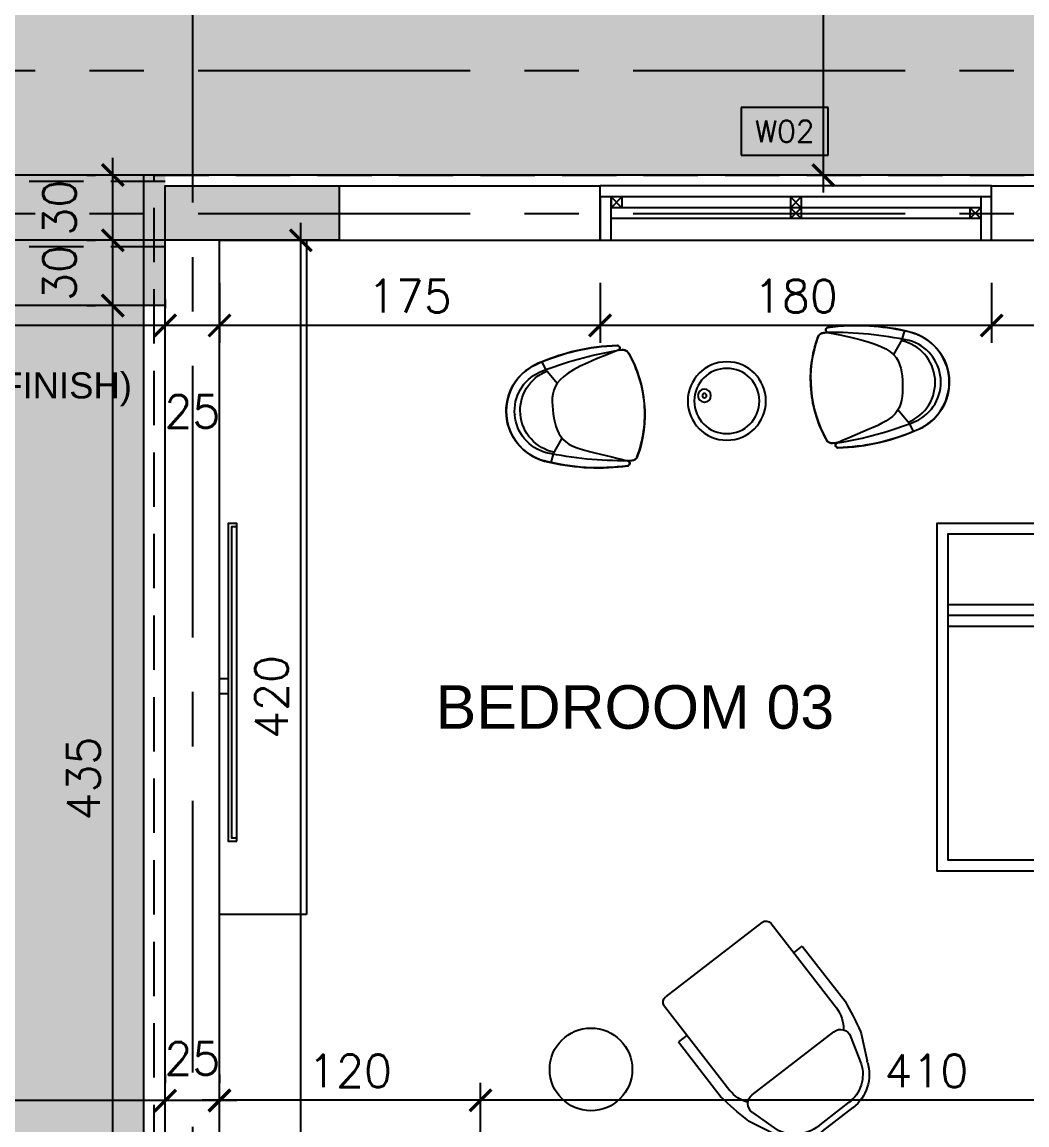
# Model space of a CAD drawing. Header units: centimetres. Extents: x -3744 to 3813, y -6963 to 3597.
# Drawn here: x -946 to -484, y 2246 to 2753 of the extents above; entities that cross this region are included whole.
import ezdxf
from ezdxf import colors
from ezdxf.entities.mleader import LeaderData, LeaderLine
from ezdxf.math import Vec2, Vec3

# ---------------------------------------------------------------- set-up
doc = ezdxf.new("R2010")
doc.units = ezdxf.units.CM
doc.header["$LTSCALE"] = 100
doc.header["$MEASUREMENT"] = 0
for name, pattern in [('A0-01 FLOOR PLANS$0$HIDDEN', [0.375, 0.25, -0.125]), ('GRID$0$GRID$0$XREF GRID$0$GRIDS$0$CENTER', [2, 1.25, -0.25, 0.25, -0.25]), ('HIDDEN', [0.375, 0.25, -0.125])]:
    doc.linetypes.add(name, pattern=pattern)
for name, color, linetype in [('A0-01 FLOOR PLANS$0$ARROW INDICATOR', 4, 'Continuous'), ('A0-01 FLOOR PLANS$0$CAR', 1, 'Continuous'), ('A0-01 FLOOR PLANS$0$DIM IN', 1, 'Continuous'), ('A0-01 FLOOR PLANS$0$FURN', 21, 'Continuous'), ('A0-01 FLOOR PLANS$0$FURNITURE', 111, 'Continuous'), ('A0-01 FLOOR PLANS$0$HATCH', 8, 'Continuous'), ('A0-01 FLOOR PLANS$0$HIDDEN -03', 8, 'A0-01 FLOOR PLANS$0$HIDDEN'), ('A0-01 FLOOR PLANS$0$STAIRS', 4, 'Continuous'), ('A0-01 FLOOR PLANS$0$TEXT', 3, 'Continuous'), ('A0-01 FLOOR PLANS$0$TEXT-SCHED', 3, 'Continuous'), ('A0-01 FLOOR PLANS$0$TILE', 252, 'Continuous'), ('A0-01 FLOOR PLANS$0$WALL-01', 7, 'Continuous'), ('A0-01 FLOOR PLANS$0$WALL-03', 2, 'Continuous'), ('A0-01 FLOOR PLANS$0$WALL-04', 1, 'Continuous'), ('A0-01 FLOOR PLANS$0$WINDOW', 1, 'Continuous'), ('DIM IN', 1, 'Continuous'), ('GRID$0$XREF GRID', 11, 'GRID$0$GRID$0$XREF GRID$0$GRIDS$0$CENTER'), ('SOURROUNDING$0$DIM IN', 1, 'Continuous'), ('SOURROUNDING$0$KERBSTONE', 11, 'Continuous'), ('WALL-01', 7, 'Continuous'), ('WALL-03', 2, 'Continuous'), ('XREF GF COL$0$COLUMN', 6, 'Continuous'), ('XREF GF COL$0$COLUMN HATCH', 201, 'Continuous')]:
    doc.layers.add(name, color=color, linetype=linetype)
doc.styles.add('22', font='romans.shx')
doc.styles.add('A0-01 FLOOR PLANS$0$22', font='romans.shx')
doc.styles.add('A0-01 FLOOR PLANS$0$A0-01 GROUND FLOOR PLAN - For Entry modification$0$ROMANS', font='romans')
doc.styles.add('A0-01 FLOOR PLANS$0$ART', font='arial.ttf')
doc.styles.add('A0-01 FLOOR PLANS$0$ART-PS-1', font='arial.ttf', dxfattribs={"height": 20})
doc.dimstyles.new('100', dxfattribs={"dimtxt": 15, "dimasz": 10, "dimexe": 8, "dimexo": 12, "dimgap": 6, "dimtad": 1, "dimdec": 0, "dimzin": 0, "dimdsep": 46, "dimtxsty": '22', "dimblk": 'ARCHTICK', "dimcen": 30, "dimdle": 8, "dimclrd": 1, "dimclre": 1, "dimclrt": 2, "dimadec": 0, "dimazin": 0, "dimtfac": 1, "dimtdec": 0, "dimtmove": 2, "dimatfit": 3, "dimldrblk": 'OBLIQUE', "dimfxl": 100, "dimtolj": 1, "dimtzin": 0, "dimarcsym": 0})
doc.dimstyles.new('A0-01 FLOOR PLANS$0$100', dxfattribs={"dimtxt": 15, "dimasz": 10, "dimexe": 8, "dimexo": 12, "dimgap": 6, "dimtad": 1, "dimdec": 0, "dimzin": 0, "dimdsep": 46, "dimtxsty": 'A0-01 FLOOR PLANS$0$22', "dimblk": 'A0-01 FLOOR PLANS$0$_ARCHTICK', "dimcen": 30, "dimdle": 8, "dimclrd": 1, "dimclre": 1, "dimclrt": 2, "dimadec": 0, "dimazin": 0, "dimtfac": 1, "dimtdec": 0, "dimtmove": 2, "dimatfit": 3, "dimldrblk": 'A0-01 FLOOR PLANS$0$_OBLIQUE', "dimfxl": 100, "dimtolj": 1, "dimtzin": 0, "dimarcsym": 0})
doc.dimstyles.new('A0-01 FLOOR PLANS$0$A0-01 GROUND FLOOR PLAN - For Entry modification$0$text', dxfattribs={"dimtxt": 18, "dimasz": 10, "dimexe": 10, "dimexo": 10, "dimgap": -6, "dimtad": 1, "dimtih": 1, "dimtoh": 1, "dimdec": 0, "dimdsep": 46, "dimtxsty": 'A0-01 FLOOR PLANS$0$A0-01 GROUND FLOOR PLAN - For Entry modification$0$ROMANS', "dimblk1": 'A0-01 FLOOR PLANS$0$A0-01 GROUND FLOOR PLAN - For Entry modification$0$_ARCHTICK', "dimblk2": 'A0-01 FLOOR PLANS$0$A0-01 GROUND FLOOR PLAN - For Entry modification$0$_ARCHTICK', "dimsah": 1, "dimcen": 25, "dimdle": 10, "dimse1": 1, "dimse2": 1, "dimsd1": 1, "dimsd2": 1, "dimclrd": 1, "dimclre": 1, "dimclrt": 2, "dimadec": 0, "dimazin": 0, "dimtfac": 1, "dimtdec": 0, "dimtmove": 2, "dimatfit": 3, "dimldrblk": 'A0-01 FLOOR PLANS$0$A0-01 GROUND FLOOR PLAN - For Entry modification$0$_ARCHTICK', "dimfxl": 1, "dimtolj": 1, "dimtzin": 0, "dimarcsym": 0})

# ---------------------------------------------------------------- blocks, each defined once
blk = doc.blocks.new('_ARCHTICK')
at = {"color": 0, "linetype": 'ByBlock', "const_width": 0.15}
blk.add_lwpolyline([(-0.5, -0.5), (0.5, 0.5)], dxfattribs=at)
blk = doc.blocks.new('*D44')
at = {"layer": 'Defpoints', "color": 0, "transparency": 16777216}
for p in [(-577.35, 3028), (-523.7, 3028), (-523.7, 2683)]:
    blk.add_point(p, dxfattribs=at)
at = {"layer": 'DIM IN', "color": 1, "lineweight": -2, "transparency": 16777216}
for p, q in [((-577.35, 2675), (-577.35, 3036)), ((-535.7, 3028), (-585.35, 3028)), ((-535.7, 2683), (-585.35, 2683))]:
    blk.add_line(p, q, dxfattribs=at)
at = {"layer": 'DIM IN', "color": 1, "lineweight": -2, "transparency": 16777216, "xscale": 10, "yscale": 10, "zscale": 10}
for p, rotation in [((-577.35, 3028), 90), ((-577.35, 2683), 270)]:
    blk.add_blockref('_ARCHTICK', p, dxfattribs=dict(at, rotation=rotation))
at = {"layer": 'DIM IN', "color": 2, "transparency": 16777216, "insert": (-590.85, 2855.5), "char_height": 15, "attachment_point": 5, "rotation": 90, "style": '22'}
blk.add_mtext('\\A1;345', dxfattribs=at)
blk = doc.blocks.new('_OBLIQUE')
at = {"color": 0, "linetype": 'ByBlock'}
blk.add_line((-0.5, -0.5), (0.5, 0.5), dxfattribs=at)
blk = doc.blocks.new('A0-01 FLOOR PLANS$0$W05')
at = {"layer": 'A0-01 FLOOR PLANS$0$WINDOW'}
for p, q in [((-650, 1615), (-650, 1445)), ((-645, 1615), (-645, 1445)), ((-645, 1615), (-640, 1615)), ((-640, 1615), (-645, 1610)), ((-645, 1615), (-640, 1610)), ((-640, 1615), (-640, 1445)), ((-630, 1445), (-630, 1615)), ((-645, 1610), (-640, 1610)), ((-650, 1532.5), (-645, 1532.5)), ((-645, 1527.5), (-650, 1532.5)), ((-650, 1527.5), (-645, 1532.5)), ((-645, 1532.5), (-640, 1532.5)), ((-640, 1532.5), (-645, 1527.5)), ((-645, 1532.5), (-640, 1527.5)), ((-650, 1527.5), (-645, 1527.5)), ((-645, 1527.5), (-640, 1527.5)), ((-650, 1450), (-645, 1450)), ((-645, 1450), (-650, 1445)), ((-650, 1450), (-645, 1445)), ((-650, 1445), (-645, 1445))]:
    blk.add_line(p, q, dxfattribs=at)
for points in [[(-650, 1615), (-630, 1615), (-630, 1620), (-650, 1620)], [(-650, 1440), (-630, 1440), (-630, 1445), (-650, 1445)]]:
    blk.add_lwpolyline(points, close=True, dxfattribs=at)
blk = doc.blocks.new('XREF GF COL')
at = {"layer": 'XREF GF COL$0$COLUMN HATCH'}
blk.add_hatch(color=256, dxfattribs=at).paths.add_polyline_path([(-11294.7, 2643), (-11294.7, 2618), (-11214.7, 2618), (-11214.7, 2643)])
at = {"layer": 'XREF GF COL$0$COLUMN'}
blk.add_lwpolyline([(-11294.7, 2618), (-11294.7, 2643), (-11214.7, 2643), (-11214.7, 2618)], close=True, dxfattribs=at)
blk = doc.blocks.new('GRID')
at = {"layer": 'GRID$0$XREF GRID'}
for p, q in [((-972.5, 2960.33, 0), (-972.5, 522.76)), ((-1969.8, 2696.16), (-230.24, 2696.16)), ((-1969.8, 2630.32), (-230.24, 2630.32))]:
    blk.add_line(p, q, dxfattribs=at)
blk = doc.blocks.new('A0-01 FLOOR PLANS$0$Fur_Bed_200x160_01')
for p, q in [((-68.91, -3.34), (-58.12, -11.81)), ((-68.91, -3.34), (-62.83, -12.93)), ((-4.67, -3.34), (-17.88, -10.68)), ((-4.67, -3.34), (-11.07, -13.05)), ((4.67, -3.34), (11.07, -13.05)), ((4.67, -3.34), (17.88, -10.68)), ((68.91, -3.34), (58.12, -11.81)), ((68.91, -3.34), (62.83, -12.93)), ((-4.67, -42.65), (-18.75, -34.35)), ((4.67, -42.65), (18.75, -34.35)), ((-71.79, -42.65), (-65.95, -35.73)), ((-71.79, -42.65), (-61.28, -36.25)), ((71.79, -42.65), (61.28, -36.25)), ((71.79, -42.65), (65.95, -35.73)), ((75, -54.06), (32.12, -54.06)), ((32.59, -145), (32.59, -54.06)), ((37.59, -195), (37.59, -54.06)), ((42.59, -145), (42.59, -54.06)), ((32.59, -145), (-75, -145)), ((75, -145), (42.59, -145)), ((-75, -150), (75, -150)), ((32.59, -155), (-75, -155)), ((32.59, -195), (32.59, -155)), ((75, -155), (42.59, -155)), ((42.59, -195), (42.59, -155))]:
    blk.add_line(p, q)
blk.add_lwpolyline([(-80, 0), (-80, -200), (80, -200), (80, 0)], close=True)
blk.add_lwpolyline([(-75, 0), (-75, -195), (75, -195), (75, 0)])
for points in [[(-71.79, -42.65, 0.175461), (-68.91, -3.34)], [(-68.91, -3.34, 0.059544), (-4.67, -3.34)], [(-4.67, -42.65, -0.248743), (-4.67, -3.34)], [(68.91, -3.34, -0.059544), (4.67, -3.34)], [(4.67, -42.65, 0.248743), (4.67, -3.34)], [(71.79, -42.65, -0.175461), (68.91, -3.34)], [(-71.79, -42.65, -0.069628), (-4.67, -42.65)], [(71.79, -42.65, 0.069628), (4.67, -42.65)], [(75, -49.06), (31.73, -49.06, 0.27978), (-43.93, -109.32, 0.210515), (-75, -70.38)]]:
    blk.add_lwpolyline(points, format="xyb")
for centre, radius, start, end in [((44.13, -388.98), 340.14, 92.0894, 110.5014), ((46.89, -148.7), 95.79, 98.8752, 160.4252), ((-122.14, -145.92), 84.06, 20.4105, 55.8901)]:
    blk.add_arc(centre, radius, start, end)
blk = doc.blocks.new('A0-01 FLOOR PLANS$0$CHAIR-01')
at = {"layer": 'A0-01 FLOOR PLANS$0$FURN', "color": 8}
for p, q in [((-333.2, 117.6), (-317.4, 136.1)), ((-559.3, -266.4), (-608.2, -249.4)), ((-559.3, -266.4), (-454.3, -277.3)), ((168.4, -310.7), (184.2, -292.1)), ((-175.4, -594.2), (-202.6, -492.2)), ((-175.4, -594.2), (-150.9, -639.8))]:
    blk.add_line(p, q, dxfattribs=at)
at = {"layer": 'A0-01 FLOOR PLANS$0$FURN', "color": 0}
blk.add_lwpolyline([(-608.2, -249.4, -0.09093), (-357.5, 134.2, -0.359078), (-338.5, 135.9, -0.394223), (-334.2, 115.3, -0.026865), (-317.4, 136.1, -0.144166), (-298.5, 148.5, -0.072981), (-287, 150.1, -0.115079), (0, 0, -0.106742), (190, -249.2, -0.110134), (193.8, -266.2, -0.178529), (184.2, -292.1, -0.032674), (168.4, -310.7, -0.142179), (176.4, -308.3, -0.206364), (187.3, -313, -0.359078), (188.6, -332, -0.049512), (18.2, -514.5, -0.041643), (-150.9, -639.8, -0.154113), (-335.9, -699.9, -0.178112), (-534.5, -626.8, -0.21988), (-642.3, -393.5, -0.111268), (-608.2, -249.4)], format="xyb", close=True, dxfattribs=at)
at = {"layer": 'A0-01 FLOOR PLANS$0$FURN', "color": 8}
blk.add_lwpolyline([(168.4, -310.7), (106.6, -351.1), (51.5, -386), (2.4, -415.6), (-41.3, -440.1), (-80.3, -459.7), (-115.1, -474.5), (-146.5, -484.8), (-175.1, -490.6), (-201.5, -492.3), (-225.9, -490.2), (-248.7, -484.7), (-270, -476.4), (-290.2, -465.5), (-309.5, -452.5), (-328.2, -437.9), (-346.5, -422), (-364.6, -405.3), (-382.2, -387.8), (-398.8, -369.6), (-414.2, -350.7), (-427.8, -331.2), (-439.3, -311.2), (-448.2, -290.6), (-454.2, -269.5), (-457, -248), (-456.7, -225.8), (-453.8, -202.9), (-448.4, -178.9), (-440.9, -153.6), (-431.6, -127), (-420.8, -98.8), (-408.8, -68.8), (-396.1, -37.1), (-383, -4.8), (-370.3, 26.5), (-358.6, 55.4), (-348.4, 80.4), (-340.4, 100.1), (-335.1, 113), (-333.2, 117.6)], dxfattribs=at)
for centre, radius, start, end in [((562.6, -740.8), 1269.7, 136.44073, 159.04743), ((-347, 123.5), 15, 336.65349, 134.67028), ((-287, 110.1), 40, 73.88192, 139.51074), ((-481.9, -564.5), 742.2, 25.13956, 73.88192), ((1458.5, -1195.7), 2221.5, 143.75881, 156.3468), ((153.8, -266.2), 40, 319.51074, 25.13956), ((-335.9, -393.5), 306.4, 159.61575, 299.59102), ((-335.9, -393.5), 256.4, 159.6885, 299.3334), ((-315.7, -371.2), 252.9, 155.8538, 302.91733), ((-1408.1, 1251), 2219, 302.66767, 315.26972), ((176.4, -323.3), 15, 324.3512, 122.36799), ((176.4, -323.3), 15, 324.3512, 122.36799), ((-817.3, 436.6), 1266, 299.98499, 322.61452), ((-502.6, -591), 2.24, 25.13956, 73.88192), ((-481.9, -564.5), 2.24, 25.13956, 73.88192)]:
    blk.add_arc(centre, radius, start, end, dxfattribs=at)
blk = doc.blocks.new('A0-01 FLOOR PLANS$0$EWEWE')
at = {"layer": 'A0-01 FLOOR PLANS$0$FURNITURE', "xscale": 0.07730495050062543, "yscale": 0.07730495050062543, "zscale": 0.07730495050062543, "rotation": 95.64858632797088}
blk.add_blockref('A0-01 FLOOR PLANS$0$CHAIR-01', (-49.06, 11.48), dxfattribs=at)
blk = doc.blocks.new('A0-01 FLOOR PLANS$0$FW')
at = {"layer": 'A0-01 FLOOR PLANS$0$FURNITURE'}
for centre, radius in [((-12.45, 8.37), 18), ((-12.45, 8.37), 15), ((-2.38, 11.7), 3), ((-2.38, 11.7), 1)]:
    blk.add_circle(centre, radius, dxfattribs=at)
at = {"layer": 'A0-01 FLOOR PLANS$0$CAR', "xscale": -1, "rotation": 325.1934876677047}
blk.add_blockref('A0-01 FLOOR PLANS$0$EWEWE', (-98.33, 28.92), dxfattribs=at)
at = {"layer": 'A0-01 FLOOR PLANS$0$CAR', "rotation": 34.80651233229532}
blk.add_blockref('A0-01 FLOOR PLANS$0$EWEWE', (72.29, 28.92), dxfattribs=at)
blk = doc.blocks.new('A0-01 FLOOR PLANS$0$Fur_ArmChair_93x72_01')
for p, q in [((-8.87, 0), (9.06, 0.01)), ((-8.87, -3), (9.06, -2.99)), ((-32.72, -24.67), (-27.25, -13.09)), ((-28.95, -26.54), (-25.04, -13.64)), ((28.14, -26.54), (24.23, -13.64)), ((32.72, -24.66), (27.25, -13.08)), ((-24.16, -33), (23.35, -32.99)), ((-36, -73), (-36, -40.86)), ((-31, -90), (-31, -40.86)), ((31, -89.99), (31, -40.85)), ((36, -72.99), (36, -40.85)), ((-31, -73), (-36, -73)), ((31, -72.99), (36, -72.99)), ((28, -92.99), (-28, -93))]:
    blk.add_line(p, q)
for centre, radius, start, end in [((-8.97, -19.28), 19.28, 89.7223, 159.3789), ((8.97, -19.27), 19.28, 20.6212, 90.2777), ((-8.87, -20.59), 17.6, 89.3962, 156.7447), ((8.97, -19.25), 16.26, 20.1763, 90.3363), ((-31.77, -10.96), 5, 334.7019, 342.1666), ((31.77, -10.95), 5, 197.8334, 205.2981), ((-28.2, -26.8), 5, 154.7019, 165.7488), ((28.2, -26.8), 5, 14.2512, 25.2981), ((98.01, -58.86), 135.21, 165.7449, 172.3494), ((-24.16, -28), 5, 163.0927, 269.9745), ((23.35, -27.99), 5, 270, 16.8584), ((-98.01, -58.85), 135.22, 7.6506, 14.2512), ((-16, -40.86), 15, 141.4228, 180), ((15.57, -40.92), 15.43, 0.2537, 40.1308), ((-28, -90), 3, 180, 270), ((28, -89.99), 3, 270, 0)]:
    blk.add_arc(centre, radius, start, end)
blk = doc.blocks.new('A0-01 FLOOR PLANS$0$_ARCHTICK')
at = {"color": 0, "linetype": 'ByBlock', "const_width": 0.15}
blk.add_lwpolyline([(-0.5, -0.5), (0.5, 0.5)], dxfattribs=at)
blk = doc.blocks.new('*D1979')
at = {"layer": 'A0-01 FLOOR PLANS$0$DIM IN', "color": 1, "lineweight": -2, "transparency": 16777216}
for p, q in [((-840, 2184.41), (-840, 2230.56)), ((-430, 2184.41), (-430, 2230.56)), ((-422, 2222.56), (-848, 2222.56))]:
    blk.add_line(p, q, dxfattribs=at)
at = {"layer": 'Defpoints', "color": 0, "transparency": 16777216}
for p in [(-840, 2222.56), (-840, 2172.41), (-430, 2172.41)]:
    blk.add_point(p, dxfattribs=at)
at = {"layer": 'A0-01 FLOOR PLANS$0$DIM IN', "color": 1, "lineweight": -2, "transparency": 16777216, "xscale": 10, "yscale": 10, "zscale": 10, "rotation": 180}
blk.add_blockref('A0-01 FLOOR PLANS$0$_ARCHTICK', (-840, 2222.56), dxfattribs=at)
at = {"layer": 'A0-01 FLOOR PLANS$0$DIM IN', "color": 1, "lineweight": -2, "transparency": 16777216, "xscale": 10, "yscale": 10, "zscale": 10}
blk.add_blockref('A0-01 FLOOR PLANS$0$_ARCHTICK', (-430, 2222.56), dxfattribs=at)
at = {"layer": 'A0-01 FLOOR PLANS$0$DIM IN', "color": 2, "transparency": 16777216, "insert": (-635, 2236.06), "char_height": 15, "attachment_point": 5, "style": 'A0-01 FLOOR PLANS$0$22'}
blk.add_mtext('\\A1;410', dxfattribs=at)
blk = doc.blocks.new('A0-01 FLOOR PLANS$0$_OBLIQUE')
at = {"color": 0, "linetype": 'ByBlock'}
blk.add_line((-0.5, -0.5), (0.5, 0.5), dxfattribs=at)
blk = doc.blocks.new('*D1980')
at = {"layer": 'A0-01 FLOOR PLANS$0$DIM IN', "color": 1, "lineweight": -2, "transparency": 16777216}
for p, q in [((-960, 2234.41), (-960, 2230.56)), ((-840, 2184.41), (-840, 2230.56)), ((-832, 2222.56), (-968, 2222.56))]:
    blk.add_line(p, q, dxfattribs=at)
at = {"layer": 'Defpoints', "color": 0, "transparency": 16777216}
for p in [(-960, 2222.56), (-960, 2222.41), (-840, 2172.41)]:
    blk.add_point(p, dxfattribs=at)
at = {"layer": 'A0-01 FLOOR PLANS$0$DIM IN', "color": 1, "lineweight": -2, "transparency": 16777216, "xscale": 10, "yscale": 10, "zscale": 10, "rotation": 180}
blk.add_blockref('A0-01 FLOOR PLANS$0$_ARCHTICK', (-960, 2222.56), dxfattribs=at)
at = {"layer": 'A0-01 FLOOR PLANS$0$DIM IN', "color": 1, "lineweight": -2, "transparency": 16777216, "xscale": 10, "yscale": 10, "zscale": 10}
blk.add_blockref('A0-01 FLOOR PLANS$0$_ARCHTICK', (-840, 2222.56), dxfattribs=at)
at = {"layer": 'A0-01 FLOOR PLANS$0$DIM IN', "color": 2, "transparency": 16777216, "insert": (-900, 2236.06), "char_height": 15, "attachment_point": 5, "style": 'A0-01 FLOOR PLANS$0$22'}
blk.add_mtext('\\A1;120', dxfattribs=at)
blk = doc.blocks.new('*D1982')
at = {"layer": 'A0-01 FLOOR PLANS$0$DIM IN', "color": 1, "lineweight": -2, "transparency": 16777216}
for p, q in [((-605, 2598.48), (-605, 2570.85)), ((-430, 2598.66), (-430, 2570.85)), ((-422, 2578.85), (-613, 2578.85))]:
    blk.add_line(p, q, dxfattribs=at)
at = {"layer": 'Defpoints', "color": 0, "transparency": 16777216}
for p in [(-605, 2610.48), (-430, 2610.66), (-605, 2578.85)]:
    blk.add_point(p, dxfattribs=at)
at = {"layer": 'A0-01 FLOOR PLANS$0$DIM IN', "color": 1, "lineweight": -2, "transparency": 16777216, "xscale": 10, "yscale": 10, "zscale": 10, "rotation": 180}
blk.add_blockref('A0-01 FLOOR PLANS$0$_ARCHTICK', (-605, 2578.85), dxfattribs=at)
at = {"layer": 'A0-01 FLOOR PLANS$0$DIM IN', "color": 1, "lineweight": -2, "transparency": 16777216, "xscale": 10, "yscale": 10, "zscale": 10}
blk.add_blockref('A0-01 FLOOR PLANS$0$_ARCHTICK', (-430, 2578.85), dxfattribs=at)
at = {"layer": 'A0-01 FLOOR PLANS$0$DIM IN', "color": 2, "transparency": 16777216, "insert": (-517.5, 2592.35), "char_height": 15, "attachment_point": 5, "style": 'A0-01 FLOOR PLANS$0$22'}
blk.add_mtext('\\A1;175', dxfattribs=at)
blk = doc.blocks.new('*D1983')
at = {"layer": 'A0-01 FLOOR PLANS$0$DIM IN', "color": 1, "lineweight": -2, "transparency": 16777216}
for p, q in [((-785, 2598.48), (-785, 2570.85)), ((-605, 2598.48), (-605, 2570.85)), ((-597, 2578.85), (-793, 2578.85))]:
    blk.add_line(p, q, dxfattribs=at)
at = {"layer": 'Defpoints', "color": 0, "transparency": 16777216}
for p in [(-785, 2610.48), (-605, 2610.48), (-785, 2578.85)]:
    blk.add_point(p, dxfattribs=at)
at = {"layer": 'A0-01 FLOOR PLANS$0$DIM IN', "color": 1, "lineweight": -2, "transparency": 16777216, "xscale": 10, "yscale": 10, "zscale": 10, "rotation": 180}
blk.add_blockref('A0-01 FLOOR PLANS$0$_ARCHTICK', (-785, 2578.85), dxfattribs=at)
at = {"layer": 'A0-01 FLOOR PLANS$0$DIM IN', "color": 1, "lineweight": -2, "transparency": 16777216, "xscale": 10, "yscale": 10, "zscale": 10}
blk.add_blockref('A0-01 FLOOR PLANS$0$_ARCHTICK', (-605, 2578.85), dxfattribs=at)
at = {"layer": 'A0-01 FLOOR PLANS$0$DIM IN', "color": 2, "transparency": 16777216, "insert": (-695, 2592.35), "char_height": 15, "attachment_point": 5, "style": 'A0-01 FLOOR PLANS$0$22'}
blk.add_mtext('\\A1;180', dxfattribs=at)
blk = doc.blocks.new('*D1984')
at = {"layer": 'A0-01 FLOOR PLANS$0$DIM IN', "color": 1, "lineweight": -2, "transparency": 16777216}
for p, q in [((-960, 2598.48), (-960, 2570.85)), ((-785, 2598.48), (-785, 2570.85)), ((-777, 2578.85), (-968, 2578.85))]:
    blk.add_line(p, q, dxfattribs=at)
at = {"layer": 'Defpoints', "color": 0, "transparency": 16777216}
for p in [(-960, 2610.48), (-785, 2610.48), (-960, 2578.85)]:
    blk.add_point(p, dxfattribs=at)
at = {"layer": 'A0-01 FLOOR PLANS$0$DIM IN', "color": 1, "lineweight": -2, "transparency": 16777216, "xscale": 10, "yscale": 10, "zscale": 10, "rotation": 180}
blk.add_blockref('A0-01 FLOOR PLANS$0$_ARCHTICK', (-960, 2578.85), dxfattribs=at)
at = {"layer": 'A0-01 FLOOR PLANS$0$DIM IN', "color": 1, "lineweight": -2, "transparency": 16777216, "xscale": 10, "yscale": 10, "zscale": 10}
blk.add_blockref('A0-01 FLOOR PLANS$0$_ARCHTICK', (-785, 2578.85), dxfattribs=at)
at = {"layer": 'A0-01 FLOOR PLANS$0$DIM IN', "color": 2, "transparency": 16777216, "insert": (-872.5, 2592.35), "char_height": 15, "attachment_point": 5, "style": 'A0-01 FLOOR PLANS$0$22'}
blk.add_mtext('\\A1;175', dxfattribs=at)
blk = doc.blocks.new('A0-01 FLOOR PLANS$0$A$C09b082d8')
at = {"layer": 'A0-01 FLOOR PLANS$0$FURNITURE'}
blk.add_lwpolyline([(71.23, 8), (-74.77, 8), (-74.77, 4), (71.23, 4)], close=True, dxfattribs=at)
for points in [[(-73.27, 8), (-73.27, 5.5), (69.73, 5.5), (69.73, 8)], [(3.5, 4), (3.5, 0), (-3.5, 0), (-3.5, 4)]]:
    blk.add_lwpolyline(points, dxfattribs=at)
blk = doc.blocks.new('*D2010')
at = {"layer": 'A0-01 FLOOR PLANS$0$TEXT-SCHED', "color": 1, "lineweight": -2, "transparency": 16777216}
for p, q in [((-680.1, 2679.14), (-720.2, 2679.14)), ((-720.2, 2679.14), (-720.2, 2657.14)), ((-680.1, 2657.14), (-680.1, 2679.14)), ((-720.2, 2657.14), (-680.1, 2657.14))]:
    blk.add_line(p, q, dxfattribs=at)
at = {"layer": 'Defpoints', "color": 0, "transparency": 16777216}
blk.add_point((-700.15, 2668.14), dxfattribs=at)
blk.add_point((-700.15, 2668.14), dxfattribs=at)
blk.add_point((-700.15, 2668.14), dxfattribs=at)
at = {"layer": 'A0-01 FLOOR PLANS$0$TEXT-SCHED', "color": 2, "transparency": 16777216, "insert": (-700.15, 2668.14), "char_height": 8, "width": 47.1429, "attachment_point": 5, "style": 'A0-01 FLOOR PLANS$0$A0-01 GROUND FLOOR PLAN - For Entry modification$0$ROMANS'}
blk.add_mtext('\\A1;{\\H1.25x;W02}', dxfattribs=at)
blk = doc.blocks.new('A0-01 FLOOR PLANS$0$A0-01 GROUND FLOOR PLAN - For Entry modification$0$_ARCHTICK')
at = {"color": 0, "linetype": 'ByBlock', "const_width": 0.15}
blk.add_lwpolyline([(-0.5, -0.5), (0.5, 0.5)], dxfattribs=at)
blk = doc.blocks.new('A0-01 FLOOR PLANS$0$OUTDOOR')
at = {"layer": 'A0-01 FLOOR PLANS$0$STAIRS'}
for p, q in [((-985, 2648), (-1325, 2648)), ((-985, 2618), (-1325, 2618))]:
    blk.add_line(p, q, dxfattribs=at)
at = {"layer": 'A0-01 FLOOR PLANS$0$STAIRS', "color": 8, "linetype": 'A0-01 FLOOR PLANS$0$HIDDEN'}
for p, q in [((-985, 2645), (-1325, 2645)), ((-985, 2615), (-1325, 2615))]:
    blk.add_line(p, q, dxfattribs=at)
at = {"layer": 'A0-01 FLOOR PLANS$0$STAIRS', "color": 8}
blk.add_line((-985, 2588), (-1325, 2588), dxfattribs=at)
blk = doc.blocks.new('*D2026')
at = {"layer": 'A0-01 FLOOR PLANS$0$DIM IN', "color": 1, "lineweight": -2, "transparency": 16777216}
for p, q in [((-985, 2234.41), (-985, 2230.41)), ((-960, 2234.41), (-960, 2230.41)), ((-952, 2222.41), (-993, 2222.41))]:
    blk.add_line(p, q, dxfattribs=at)
at = {"layer": 'Defpoints', "color": 0, "transparency": 16777216}
for p in [(-985, 2222.41), (-985, 2222.41), (-960, 2222.41)]:
    blk.add_point(p, dxfattribs=at)
at = {"layer": 'A0-01 FLOOR PLANS$0$DIM IN', "color": 1, "lineweight": -2, "transparency": 16777216, "xscale": 10, "yscale": 10, "zscale": 10, "rotation": 180}
blk.add_blockref('A0-01 FLOOR PLANS$0$_ARCHTICK', (-985, 2222.41), dxfattribs=at)
at = {"layer": 'A0-01 FLOOR PLANS$0$DIM IN', "color": 1, "lineweight": -2, "transparency": 16777216, "xscale": 10, "yscale": 10, "zscale": 10}
blk.add_blockref('A0-01 FLOOR PLANS$0$_ARCHTICK', (-960, 2222.41), dxfattribs=at)
at = {"layer": 'A0-01 FLOOR PLANS$0$DIM IN', "color": 2, "transparency": 16777216, "insert": (-972.5, 2241.82), "char_height": 15, "attachment_point": 5, "style": 'A0-01 FLOOR PLANS$0$22'}
blk.add_mtext('\\A1;25', dxfattribs=at)
blk = doc.blocks.new('*D2027')
at = {"layer": 'A0-01 FLOOR PLANS$0$DIM IN', "color": 1, "lineweight": -2, "transparency": 16777216}
for p, q in [((-1325, 2249.91), (-1325, 2214.41)), ((-985, 2234.41), (-985, 2230.41)), ((-977, 2222.41), (-1333, 2222.41))]:
    blk.add_line(p, q, dxfattribs=at)
at = {"layer": 'Defpoints', "color": 0, "transparency": 16777216}
for p in [(-1325, 2261.91), (-1325, 2222.41), (-985, 2222.41)]:
    blk.add_point(p, dxfattribs=at)
at = {"layer": 'A0-01 FLOOR PLANS$0$DIM IN', "color": 1, "lineweight": -2, "transparency": 16777216, "xscale": 10, "yscale": 10, "zscale": 10, "rotation": 180}
blk.add_blockref('A0-01 FLOOR PLANS$0$_ARCHTICK', (-1325, 2222.41), dxfattribs=at)
at = {"layer": 'A0-01 FLOOR PLANS$0$DIM IN', "color": 1, "lineweight": -2, "transparency": 16777216, "xscale": 10, "yscale": 10, "zscale": 10}
blk.add_blockref('A0-01 FLOOR PLANS$0$_ARCHTICK', (-985, 2222.41), dxfattribs=at)
at = {"layer": 'A0-01 FLOOR PLANS$0$DIM IN', "color": 2, "transparency": 16777216, "insert": (-1155, 2235.91), "char_height": 15, "attachment_point": 5, "style": 'A0-01 FLOOR PLANS$0$22'}
blk.add_mtext('\\A1;340', dxfattribs=at)
blk = doc.blocks.new('*D2036')
at = {"layer": 'A0-01 FLOOR PLANS$0$DIM IN', "color": 1, "lineweight": -2, "transparency": 16777216}
for p, q in [((-922.61, 2190), (-922.61, 2626)), ((-934.61, 2618), (-930.61, 2618)), ((-934.61, 2198), (-930.61, 2198))]:
    blk.add_line(p, q, dxfattribs=at)
at = {"layer": 'Defpoints', "color": 0, "transparency": 16777216}
for p in [(-922.61, 2618), (-922.61, 2618), (-922.61, 2198)]:
    blk.add_point(p, dxfattribs=at)
at = {"layer": 'A0-01 FLOOR PLANS$0$DIM IN', "color": 1, "lineweight": -2, "transparency": 16777216, "xscale": 10, "yscale": 10, "zscale": 10}
for p, rotation in [((-922.61, 2618), 90), ((-922.61, 2198), 270)]:
    blk.add_blockref('A0-01 FLOOR PLANS$0$_ARCHTICK', p, dxfattribs=dict(at, rotation=rotation))
at = {"layer": 'A0-01 FLOOR PLANS$0$DIM IN', "color": 2, "transparency": 16777216, "insert": (-936.11, 2408), "char_height": 15, "attachment_point": 5, "rotation": 90, "style": 'A0-01 FLOOR PLANS$0$22'}
blk.add_mtext('\\A1;420', dxfattribs=at)
blk = doc.blocks.new('*D2061')
at = {"layer": 'A0-01 FLOOR PLANS$0$DIM IN', "color": 1, "lineweight": -2, "transparency": 16777216}
for p, q in [((-1009.09, 2145), (-1009.09, 2596)), ((-1021.09, 2588), (-1017.09, 2588)), ((-1002, 2153), (-1017.09, 2153))]:
    blk.add_line(p, q, dxfattribs=at)
at = {"layer": 'Defpoints', "color": 0, "transparency": 16777216}
for p in [(-1009.09, 2588), (-1009.09, 2588), (-990, 2153)]:
    blk.add_point(p, dxfattribs=at)
at = {"layer": 'A0-01 FLOOR PLANS$0$DIM IN', "color": 1, "lineweight": -2, "transparency": 16777216, "xscale": 10, "yscale": 10, "zscale": 10}
for p, rotation in [((-1009.09, 2588), 90), ((-1009.09, 2153), 270)]:
    blk.add_blockref('A0-01 FLOOR PLANS$0$_ARCHTICK', p, dxfattribs=dict(at, rotation=rotation))
at = {"layer": 'A0-01 FLOOR PLANS$0$DIM IN', "color": 2, "transparency": 16777216, "insert": (-1022.59, 2370.5), "char_height": 15, "attachment_point": 5, "rotation": 90, "style": 'A0-01 FLOOR PLANS$0$22'}
blk.add_mtext('\\A1;435', dxfattribs=at)
blk = doc.blocks.new('*D2062')
at = {"layer": 'A0-01 FLOOR PLANS$0$DIM IN', "color": 1, "lineweight": -2, "transparency": 16777216}
for p, q in [((-1009.09, 2580), (-1009.09, 2626)), ((-1021.09, 2618), (-1017.09, 2618)), ((-1021.09, 2588), (-1017.09, 2588))]:
    blk.add_line(p, q, dxfattribs=at)
at = {"layer": 'Defpoints', "color": 0, "transparency": 16777216}
for p in [(-1009.09, 2618), (-1009.09, 2618), (-1009.09, 2588)]:
    blk.add_point(p, dxfattribs=at)
at = {"layer": 'A0-01 FLOOR PLANS$0$DIM IN', "color": 1, "lineweight": -2, "transparency": 16777216, "xscale": 10, "yscale": 10, "zscale": 10}
for p, rotation in [((-1009.09, 2618), 90), ((-1009.09, 2588), 270)]:
    blk.add_blockref('A0-01 FLOOR PLANS$0$_ARCHTICK', p, dxfattribs=dict(at, rotation=rotation))
at = {"layer": 'A0-01 FLOOR PLANS$0$DIM IN', "color": 2, "transparency": 16777216, "insert": (-1033.59, 2603), "char_height": 15, "attachment_point": 5, "rotation": 90, "style": 'A0-01 FLOOR PLANS$0$22'}
blk.add_mtext('\\A1;30', dxfattribs=at)
blk = doc.blocks.new('*D2063')
at = {"layer": 'A0-01 FLOOR PLANS$0$DIM IN', "color": 1, "lineweight": -2, "transparency": 16777216}
for p, q in [((-1009.09, 2610), (-1009.09, 2656)), ((-1021.09, 2648), (-1017.09, 2648)), ((-1021.09, 2618), (-1017.09, 2618))]:
    blk.add_line(p, q, dxfattribs=at)
at = {"layer": 'Defpoints', "color": 0, "transparency": 16777216}
for p in [(-1009.09, 2648), (-1009.09, 2648), (-1009.09, 2618)]:
    blk.add_point(p, dxfattribs=at)
at = {"layer": 'A0-01 FLOOR PLANS$0$DIM IN', "color": 1, "lineweight": -2, "transparency": 16777216, "xscale": 10, "yscale": 10, "zscale": 10}
for p, rotation in [((-1009.09, 2648), 90), ((-1009.09, 2618), 270)]:
    blk.add_blockref('A0-01 FLOOR PLANS$0$_ARCHTICK', p, dxfattribs=dict(at, rotation=rotation))
at = {"layer": 'A0-01 FLOOR PLANS$0$DIM IN', "color": 2, "transparency": 16777216, "insert": (-1033.59, 2633), "char_height": 15, "attachment_point": 5, "rotation": 90, "style": 'A0-01 FLOOR PLANS$0$22'}
blk.add_mtext('\\A1;30', dxfattribs=at)
blk = doc.blocks.new('*D2064')
at = {"layer": 'A0-01 FLOOR PLANS$0$DIM IN', "color": 1, "lineweight": -2, "transparency": 16777216}
for p, q in [((-952, 2578.85), (-993, 2578.85)), ((-985, 2566.85), (-985, 2570.85)), ((-960, 2566.85), (-960, 2570.85))]:
    blk.add_line(p, q, dxfattribs=at)
at = {"layer": 'Defpoints', "color": 0, "transparency": 16777216}
for p in [(-985, 2578.85), (-985, 2578.85), (-960, 2578.85)]:
    blk.add_point(p, dxfattribs=at)
at = {"layer": 'A0-01 FLOOR PLANS$0$DIM IN', "color": 1, "lineweight": -2, "transparency": 16777216, "xscale": 10, "yscale": 10, "zscale": 10, "rotation": 180}
blk.add_blockref('A0-01 FLOOR PLANS$0$_ARCHTICK', (-985, 2578.85), dxfattribs=at)
at = {"layer": 'A0-01 FLOOR PLANS$0$DIM IN', "color": 1, "lineweight": -2, "transparency": 16777216, "xscale": 10, "yscale": 10, "zscale": 10}
blk.add_blockref('A0-01 FLOOR PLANS$0$_ARCHTICK', (-960, 2578.85), dxfattribs=at)
at = {"layer": 'A0-01 FLOOR PLANS$0$DIM IN', "color": 2, "transparency": 16777216, "insert": (-972.5, 2539.35), "char_height": 15, "attachment_point": 5, "style": 'A0-01 FLOOR PLANS$0$22'}
blk.add_mtext('\\A1;25', dxfattribs=at)
blk = doc.blocks.new('*D2065')
at = {"layer": 'A0-01 FLOOR PLANS$0$DIM IN', "color": 1, "lineweight": -2, "transparency": 16777216}
for p, q in [((-1325, 2590.85), (-1325, 2586.85)), ((-985, 2590.85), (-985, 2586.85)), ((-977, 2578.85), (-1333, 2578.85))]:
    blk.add_line(p, q, dxfattribs=at)
at = {"layer": 'Defpoints', "color": 0, "transparency": 16777216}
for p in [(-1325, 2578.85), (-1325, 2578.85), (-985, 2578.85)]:
    blk.add_point(p, dxfattribs=at)
at = {"layer": 'A0-01 FLOOR PLANS$0$DIM IN', "color": 1, "lineweight": -2, "transparency": 16777216, "xscale": 10, "yscale": 10, "zscale": 10, "rotation": 180}
blk.add_blockref('A0-01 FLOOR PLANS$0$_ARCHTICK', (-1325, 2578.85), dxfattribs=at)
at = {"layer": 'A0-01 FLOOR PLANS$0$DIM IN', "color": 1, "lineweight": -2, "transparency": 16777216, "xscale": 10, "yscale": 10, "zscale": 10}
blk.add_blockref('A0-01 FLOOR PLANS$0$_ARCHTICK', (-985, 2578.85), dxfattribs=at)
at = {"layer": 'A0-01 FLOOR PLANS$0$DIM IN', "color": 2, "transparency": 16777216, "insert": (-1155, 2592.35), "char_height": 15, "attachment_point": 5, "style": 'A0-01 FLOOR PLANS$0$22'}
blk.add_mtext('\\A1;340', dxfattribs=at)
blk = doc.blocks.new('A0-01 FLOOR PLANS')
at = {"layer": 'A0-01 FLOOR PLANS$0$HATCH'}
h = blk.add_hatch(dxfattribs=at)
h.set_pattern_fill('DOTS', color=256, scale=50)
h.paths.add_polyline_path([(-1325, 2648), (-985, 2648), (-985, 2588), (-1325, 2588)])
at = {"layer": 'A0-01 FLOOR PLANS$0$FURNITURE'}
for p, q in [((-920, 2618), (-960, 2618)), ((-920, 2618), (-920, 2308)), ((-920, 2308), (-960, 2308))]:
    blk.add_line(p, q, dxfattribs=at)
blk.add_circle((-789.2, 2236.8), 19, dxfattribs=at)
at = {"layer": 'A0-01 FLOOR PLANS$0$HIDDEN -03'}
for p, q in [((-990, 2648), (-400, 2648)), ((-990, 2158), (-990, 2648))]:
    blk.add_line(p, q, dxfattribs=at)
at = {"layer": 'A0-01 FLOOR PLANS$0$WALL-01'}
for p, q in [((-985, 2643), (-785, 2643)), ((-985, 2128), (-985, 2643)), ((-785, 2618), (-785, 2643)), ((-605, 2618), (-605, 2643)), ((-605, 2643), (-405, 2643)), ((-960, 2618), (-785, 2618)), ((-960, 1958), (-960, 2618)), ((-605, 2618), (-430, 2618))]:
    blk.add_line(p, q, dxfattribs=at)
at = {"layer": 'A0-01 FLOOR PLANS$0$WALL-03'}
blk.add_line((-605, 2643), (-785, 2643), dxfattribs=at)
at = {"layer": 'A0-01 FLOOR PLANS$0$WALL-04'}
blk.add_line((-985, 2588), (-1325, 2588), dxfattribs=at)
at = {"xscale": -0.999999999999999, "rotation": 4.876446145335204}
blk.add_blockref('A0-01 FLOOR PLANS$0$FW', (-738.43, 2534.72), dxfattribs=at)
at = {"layer": 'A0-01 FLOOR PLANS$0$FURNITURE'}
for name, p, xscale, rotation in [('A0-01 FLOOR PLANS$0$Fur_Bed_200x160_01', (-430, 2408), -1, 270), ('A0-01 FLOOR PLANS$0$Fur_ArmChair_93x72_01', (-675.8, 2213.74), -0.9999999999999958, 217.7577013101007)]:
    blk.add_blockref(name, p, dxfattribs=dict(at, xscale=xscale, rotation=rotation))
at = {"layer": 'A0-01 FLOOR PLANS$0$STAIRS'}
blk.add_blockref('A0-01 FLOOR PLANS$0$OUTDOOR', (0, 0), dxfattribs=at)
at = {"layer": 'A0-01 FLOOR PLANS$0$TILE', "rotation": 270}
blk.add_blockref('A0-01 FLOOR PLANS$0$A$C09b082d8', (-960, 2413), dxfattribs=at)
at = {"layer": 'A0-01 FLOOR PLANS$0$WALL-01'}
blk.add_blockref('GRID', (0, 0), dxfattribs=at)
at = {"layer": 'A0-01 FLOOR PLANS$0$WINDOW'}
blk.add_blockref('XREF GF COL', (10309.7, 0), dxfattribs=at)
at = {"layer": 'A0-01 FLOOR PLANS$0$WINDOW', "rotation": 270}
blk.add_blockref('A0-01 FLOOR PLANS$0$W05', (-2225, 1988), dxfattribs=at)
at = {"layer": 'A0-01 FLOOR PLANS$0$TEXT', "style": 'A0-01 FLOOR PLANS$0$ART-PS-1'}
blk.add_text('BEDROOM 03', height=20, dxfattribs=at).set_placement((-860.59, 2393.44))
at = {"layer": 'A0-01 FLOOR PLANS$0$DIM IN'}
for base, p1, p2, picture, middle in [((-1009.09, 2648), (-1009.09, 2618), (-1009.09, 2648), '*D2063', (-1033.59, 2633)), ((-1009.09, 2618), (-1009.09, 2588), (-1009.09, 2618), '*D2062', (-1033.59, 2603)), ((-922.61, 2618), (-922.61, 2198), (-922.61, 2618), '*D2036', (-936.11, 2408)), ((-1009.09, 2588), (-990, 2153), (-1009.09, 2588), '*D2061', (-1022.59, 2370.5))]:
    dim = blk.add_linear_dim(base=base, p1=p1, p2=p2, angle=90, dimstyle='A0-01 FLOOR PLANS$0$100', override={"dimfxl": 0.075}, dxfattribs=at)
    dim.commit()
    dim.dimension.update_dxf_attribs({"geometry": picture, "text_midpoint": middle})
for base, p1, p2, picture, middle in [((-960, 2578.85), (-785, 2610.48), (-960, 2610.48), '*D1984', (-872.5, 2592.35)), ((-785, 2578.85), (-605, 2610.48), (-785, 2610.48), '*D1983', (-695, 2592.35)), ((-605, 2578.85), (-430, 2610.66), (-605, 2610.48), '*D1982', (-517.5, 2592.35)), ((-1325, 2578.85), (-985, 2578.85), (-1325, 2578.85), '*D2065', (-1155, 2592.35)), ((-985, 2578.85), (-960, 2578.85), (-985, 2578.85), '*D2064', (-972.5, 2539.35)), ((-1325, 2222.41), (-985, 2222.41), (-1325, 2261.91), '*D2027', (-1155, 2235.91)), ((-960, 2222.56), (-840, 2172.41), (-960, 2222.41), '*D1980', (-900, 2236.06)), ((-840, 2222.56), (-430, 2172.41), (-840, 2172.41), '*D1979', (-635, 2236.06))]:
    dim = blk.add_linear_dim(base=base, p1=p1, p2=p2, dimstyle='A0-01 FLOOR PLANS$0$100', override={"dimfxl": 0.075}, dxfattribs=at)
    dim.commit()
    dim.dimension.update_dxf_attribs({"geometry": picture, "text_midpoint": middle})
dim = blk.add_linear_dim(base=(-985, 2222.41), p1=(-960, 2222.41), p2=(-985, 2222.41), dimstyle='A0-01 FLOOR PLANS$0$100', override={"dimfxl": 0.075}, dxfattribs=at)
dim.commit()
dim.dimension.update_dxf_attribs({"geometry": '*D2026', "text_midpoint": (-972.5, 2241.82), "dimtype": 128})
at = {"layer": 'A0-01 FLOOR PLANS$0$TEXT-SCHED'}
dim = blk.add_linear_dim(base=(-700.15, 2668.14), p1=(-700.15, 2668.14), p2=(-700.15, 2668.14), text='{\\H1.25x;W02}', dimstyle='A0-01 FLOOR PLANS$0$A0-01 GROUND FLOOR PLAN - For Entry modification$0$text', override={"dimtxt": 8, "dimgap": -6, "dimclrt": 2}, dxfattribs=at)
dim.commit()
dim.dimension.update_dxf_attribs({"geometry": '*D2010', "text_midpoint": (-700.15, 2668.14), "dimtype": 128})
at = {"layer": 'A0-01 FLOOR PLANS$0$ARROW INDICATOR'}
ml = blk.add_multileader_mtext('Standard', dxfattribs=at)
ml.set_content('STAIRS (GRANITE FINISH)', color=256, style='A0-01 FLOOR PLANS$0$ART')
ml.set_leader_properties()
ml.build(insert=Vec2(0, 0))
ml.multileader.update_dxf_attribs({"text_right_attachment_type": 6, "dogleg_length": 0.36, "arrow_head_size": 18})
ctx = ml.context
ctx.base_point, ctx.char_height, ctx.arrow_head_size, ctx.landing_gap_size, ctx.plane_origin = Vec3(-1210.83, 2549.53), 12, 18, 0.09, Vec3(-1254.82, 2596.51)
ctx.right_attachment = 6
notes = []
notes.append((ctx, [(0, (1, 1, 0), (-1217.79, 2549.53), (1, 0), 6.96, [(0, [(-1254.82, 2596.51)], 0, [])])]))
ctx.mtext.insert, ctx.mtext.flow_direction = Vec3(-1210.74, 2557.29), 5
for ctx, leaders in notes:
    for number, flags, end, landing, length, lines in leaders:
        leader = LeaderData()
        leader.index, (leader.has_last_leader_line, leader.has_dogleg_vector, leader.attachment_direction) = number, flags
        leader.last_leader_point, leader.dogleg_vector, leader.dogleg_length = Vec3(end), Vec3(landing), length
        for number, points, colour, breaks in lines:
            line = LeaderLine()
            line.index, line.vertices, line.color, line.breaks = number, Vec3.list(points), colors.encode_raw_color(colour), breaks
            leader.lines.append(line)
        ctx.leaders.append(leader)
blk = doc.blocks.new('SOURROUNDING')
at = {"layer": 'SOURROUNDING$0$KERBSTONE', "lineweight": 13}
h = blk.add_hatch(dxfattribs=at)
h.set_pattern_fill('AR-HBONE', color=252, scale=5, angle=90)
h.paths.add_polyline_path([(-175, 1001.39), (-180.24, 999.4), (-175, 1003.26), (-175, 1910.07), (-189.19, 1904.68), (-175, 1915.15), (-175, 1965.25), (-177.79, 1965.57), (-175, 1966.16), (-175, 2515.31), (-190.95, 2509.26), (-175, 2521.02), (-175, 2569.63), (-179.55, 2570.15), (-175, 2571.11), (-175, 2808), (-890, 2808), (-890, 3028), (-1810, 3028), (-1810, 2511.19), (-1925, 2511.19), (-1925, 1979.72), (-1810, 1979.72), (-1810, 775), (-3028, 775), (-3028, 650), (-2728, 650), (-2448, 650), (-2428, 650), (-1382.07, 650), (-1382.07, 25), (-1257.59, 25), (-1257.07, 25), (-857.07, 25), (-732.07, 25), (-732.07, 668), (-175, 668)])
h.paths.add_polyline_path([(-1685, 828), (-1685, 2748), (-1220, 2748), (-1220, 2193), (-890, 2193), (-890, 2683), (-300, 2683), (-300, 788), (-590, 788), (-590, 793), (-817, 793), (-817, 713), (-1286.12, 713), (-1287.5, 828)], flags=16)
h.paths.add_polyline_path([(-1798.23, 1621.66), (-1726.11, 1621.66), (-1726.11, 1641.16), (-1798.23, 1641.16)], flags=16)
h.paths.add_polyline_path([(-1563.97, 2964.65), (-999.2, 2964.65), (-999.2, 3018.34), (-1563.97, 3018.34)], flags=16)
at = {"color": 6}
blk.add_lwpolyline([(-300, 2683), (-890, 2683), (-890, 2193), (-1220, 2193), (-1220, 2748), (-1685, 2748), (-1685, 828), (-890, 828), (-890, 793), (-590, 793), (-590, 788), (-300, 788)], close=True, dxfattribs=at)
at = {"layer": 'SOURROUNDING$0$DIM IN'}
blk.add_blockref('A0-01 FLOOR PLANS', (105, 35), dxfattribs=at)

msp = doc.modelspace()

# ---------------------------------------------------------------- linework, layer by layer
at = {"layer": 'WALL-01', "linetype": 'HIDDEN'}
msp.add_lwpolyline([(-300, 2683), (-890, 2683), (-890, 2193), (-1220, 2193), (-1220, 2748), (-1685, 2748), (-1685, 828), (-890, 828), (-890, 793), (-590, 793), (-590, 788), (-300, 788)], close=True, dxfattribs=at)

# ---------------------------------------------------------------- block references
at = {"layer": 'WALL-03'}
msp.add_blockref('SOURROUNDING', (0, 0), dxfattribs=at)

# ---------------------------------------------------------------- dimensions: what is measured, and where the dimension line sits
at = {"layer": 'DIM IN'}
dim = msp.add_linear_dim(base=(-577.35, 3028), p1=(-523.7, 2683), p2=(-523.7, 3028), angle=90, dimstyle='100', override={"dimfxl": 0.075}, dxfattribs=at)
dim.commit()
dim.dimension.update_dxf_attribs({"geometry": '*D44', "text_midpoint": (-590.85, 2855.5)})

doc.saveas('drawing.dxf')
